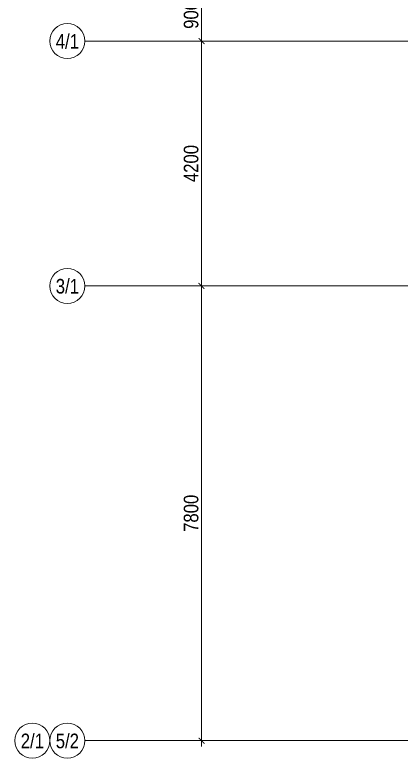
# Model space of a CAD drawing. Header units: millimetres. Extents: x -24360 to 609566, y -391049 to 148426.
# Drawn here: x 501899 to 508521, y -129902 to -117152 of the extents above; entities that cross this region are included whole.
import ezdxf
from ezdxf.enums import TextEntityAlignment as Align

# ---------------------------------------------------------------- set-up
doc = ezdxf.new("R2010")
doc.units = ezdxf.units.MM
doc.linetypes.add('CENTER2', pattern=[28.575, 19.05, -3.175, 3.175, -3.175])
doc.layers.get('Defpoints').update_dxf_attribs({"color": 140})
doc.layers.add('АР_Оси_РД_100', color=7, linetype='Continuous', lineweight=0, true_color=0x525252)
doc.layers.add('АР_Оси_РД_размер', color=8, linetype='Continuous', lineweight=0)
doc.styles.add('style1', font='ARIALN.TTF')
doc.styles.add('ккк', font='isocpeur.ttf', dxfattribs={"width": 0.85, "oblique": 15})
doc.dimstyles.new('Dim100_ареал', dxfattribs={"dimscale": 100, "dimtxt": 2.5, "dimasz": 1, "dimexe": 1, "dimexo": 1, "dimgap": 0.5, "dimtad": 1, "dimzin": 12, "dimdsep": 46, "dimtxsty": 'style1', "dimblk": 'ARCHTICK', "dimcen": 1, "dimdle": 1, "dimclrd": 256, "dimclre": 256, "dimaunit": 1, "dimadec": 0, "dimazin": 3, "dimtfac": 1, "dimtmove": 1, "dimatfit": 3, "dimldrblk": 'OPEN30', "dimfxl": 4, "dimfxlon": 1, "dimtolj": 1, "dimtzin": 0, "dimlwd": 9, "dimlwe": 9, "dimarcsym": 0})

# ---------------------------------------------------------------- blocks, each defined once
blk = doc.blocks.new('A-iden')
at = {"linetype": 'Continuous', "lineweight": 5}
blk.add_circle((0, -4), 3, dxfattribs=at)
at = {"color": 0, "linetype": 'Continuous', "lineweight": 20, "style": 'ккк', "width": 0.85}
blk.add_attdef('ID', text='', height=4, dxfattribs=at).set_placement((0.31, -3.85), align=Align.MIDDLE_CENTER)
blk = doc.blocks.new('_ArchTick')
at = {"color": 0, "linetype": 'ByBlock', "const_width": 0.15}
blk.add_lwpolyline([(-0.5, -0.5), (0.5, 0.5)], dxfattribs=at)
blk = doc.blocks.new('*D1118')
at = {"layer": 'Defpoints', "color": 0, "lineweight": 15, "transparency": 16777216}
for p in [(505099, -121802), (506099, -121802), (505834, -129602)]:
    blk.add_point(p, dxfattribs=at)
at = {"layer": 'АР_Оси_РД_размер', "lineweight": 9, "transparency": 16777216}
for p, q in [((505099, -129702), (505099, -121702)), ((505499, -121802), (504999, -121802)), ((505499, -129602), (504999, -129602))]:
    blk.add_line(p, q, dxfattribs=at)
at = {"layer": 'АР_Оси_РД_размер', "lineweight": 9, "transparency": 16777216, "xscale": 100, "yscale": 100, "zscale": 100}
for p, rotation in [((505099, -121802), 90), ((505099, -129602), 270)]:
    blk.add_blockref('_ArchTick', p, dxfattribs=dict(at, rotation=rotation))
at = {"layer": 'АР_Оси_РД_размер', "color": 0, "transparency": 16777216, "insert": (504921, -125702), "char_height": 250, "attachment_point": 5, "rotation": 90, "style": 'style1'}
blk.add_mtext('\\A1;7800', dxfattribs=at)
blk = doc.blocks.new('_Open30')
at = {"color": 0, "linetype": 'ByBlock', "lineweight": -2}
for p, q in [((-1, 0.27), (0, 0)), ((0, 0), (-1, -0.27)), ((0, 0), (-1, 0))]:
    blk.add_line(p, q, dxfattribs=at)
blk = doc.blocks.new('*D1110')
at = {"layer": 'Defpoints', "color": 0, "lineweight": 15, "transparency": 16777216}
for p in [(505099, -117602), (506099, -117602), (506099, -121802)]:
    blk.add_point(p, dxfattribs=at)
at = {"layer": 'АР_Оси_РД_размер', "lineweight": 9, "transparency": 16777216}
for p, q in [((505099, -121902), (505099, -117502)), ((505499, -117602), (504999, -117602)), ((505499, -121802), (504999, -121802))]:
    blk.add_line(p, q, dxfattribs=at)
at = {"layer": 'АР_Оси_РД_размер', "lineweight": 9, "transparency": 16777216, "xscale": 100, "yscale": 100, "zscale": 100}
for p, rotation in [((505099, -117602), 90), ((505099, -121802), 270)]:
    blk.add_blockref('_ArchTick', p, dxfattribs=dict(at, rotation=rotation))
at = {"layer": 'АР_Оси_РД_размер', "color": 0, "transparency": 16777216, "insert": (504921, -119702), "char_height": 250, "attachment_point": 5, "rotation": 90, "style": 'style1'}
blk.add_mtext('\\A1;4200', dxfattribs=at)
blk = doc.blocks.new('*D1111')
at = {"layer": 'Defpoints', "color": 0, "lineweight": 15, "transparency": 16777216}
for p in [(505099, -116702), (506099, -116702), (506099, -117602)]:
    blk.add_point(p, dxfattribs=at)
at = {"layer": 'АР_Оси_РД_размер', "lineweight": 9, "transparency": 16777216}
for p, q in [((505099, -117702), (505099, -116602)), ((505499, -116702), (504999, -116702)), ((505499, -117602), (504999, -117602))]:
    blk.add_line(p, q, dxfattribs=at)
at = {"layer": 'АР_Оси_РД_размер', "lineweight": 9, "transparency": 16777216, "xscale": 100, "yscale": 100, "zscale": 100}
for p, rotation in [((505099, -116702), 90), ((505099, -117602), 270)]:
    blk.add_blockref('_ArchTick', p, dxfattribs=dict(at, rotation=rotation))
at = {"layer": 'АР_Оси_РД_размер', "color": 0, "transparency": 16777216, "insert": (504921, -117152), "char_height": 250, "attachment_point": 5, "rotation": 90, "style": 'style1'}
blk.add_mtext('\\A1;900', dxfattribs=at)

msp = doc.modelspace()

# ---------------------------------------------------------------- linework, layer by layer
at = {"layer": 'АР_Оси_РД_100', "linetype": 'CENTER2'}
for p, q in [((503098.975, -121801.687), (538608.933, -121801.687)), ((503098.975, -129601.687), (538608.933, -129601.687))]:
    msp.add_line(p, q, dxfattribs=at)
msp.add_lwpolyline([(538608.933, -117601.687), (503098.975, -117601.687)], dxfattribs=at)

# ---------------------------------------------------------------- block references
at = {"layer": 'АР_Оси_РД_100'}
ref = msp.add_blockref('A-iden', (502798.975, -117201.687), dxfattribs=dict(at, xscale=100, yscale=100, zscale=100))
ref.add_attrib('ID', '4/1', dxfattribs={"layer": '0', "linetype": 'Continuous', "height": 250, "style": 'style1'}).set_placement((502798.975, -117601.687), align=Align.MIDDLE)
ref = msp.add_blockref('A-iden', (502798.975, -121401.687), dxfattribs=dict(at, xscale=100, yscale=100, zscale=100))
ref.add_attrib('ID', '3/1', dxfattribs={"layer": '0', "linetype": 'Continuous', "height": 250, "style": 'style1'}).set_placement((502798.975, -121801.687), align=Align.MIDDLE)
ref = msp.add_blockref('A-iden', (502198.975, -129201.687), dxfattribs=dict(at, xscale=100, yscale=100, zscale=100))
ref.add_attrib('ID', '2/1', dxfattribs={"layer": '0', "linetype": 'Continuous', "height": 250, "style": 'style1'}).set_placement((502198.975, -129601.687), align=Align.MIDDLE)
ref = msp.add_blockref('A-iden', (502798.975, -129201.687), dxfattribs=dict(at, xscale=100, yscale=100, zscale=100))
ref.add_attrib('ID', '5/2', dxfattribs={"layer": '0', "linetype": 'Continuous', "height": 250, "style": 'style1'}).set_placement((502798.975, -129601.687), align=Align.MIDDLE)

# ---------------------------------------------------------------- dimensions: what is measured, and where the dimension line sits
at = {"layer": 'АР_Оси_РД_размер'}
for base, p1, p2, picture, middle in [((505098.975, -116701.687), (506098.975, -117601.687), (506098.975, -116701.687), '*D1111', (504921.332, -117151.687)), ((505098.975, -117601.687), (506098.975, -121801.687), (506098.975, -117601.687), '*D1110', (504921.332, -119701.687)), ((505098.975, -121801.687), (505833.669, -129601.687), (506098.975, -121801.687), '*D1118', (504921.332, -125701.687))]:
    dim = msp.add_linear_dim(base=base, p1=p1, p2=p2, angle=90, dimstyle='Dim100_ареал', dxfattribs=at)
    dim.commit()
    dim.dimension.update_dxf_attribs({"geometry": picture, "text_midpoint": middle})

doc.saveas('drawing.dxf')
